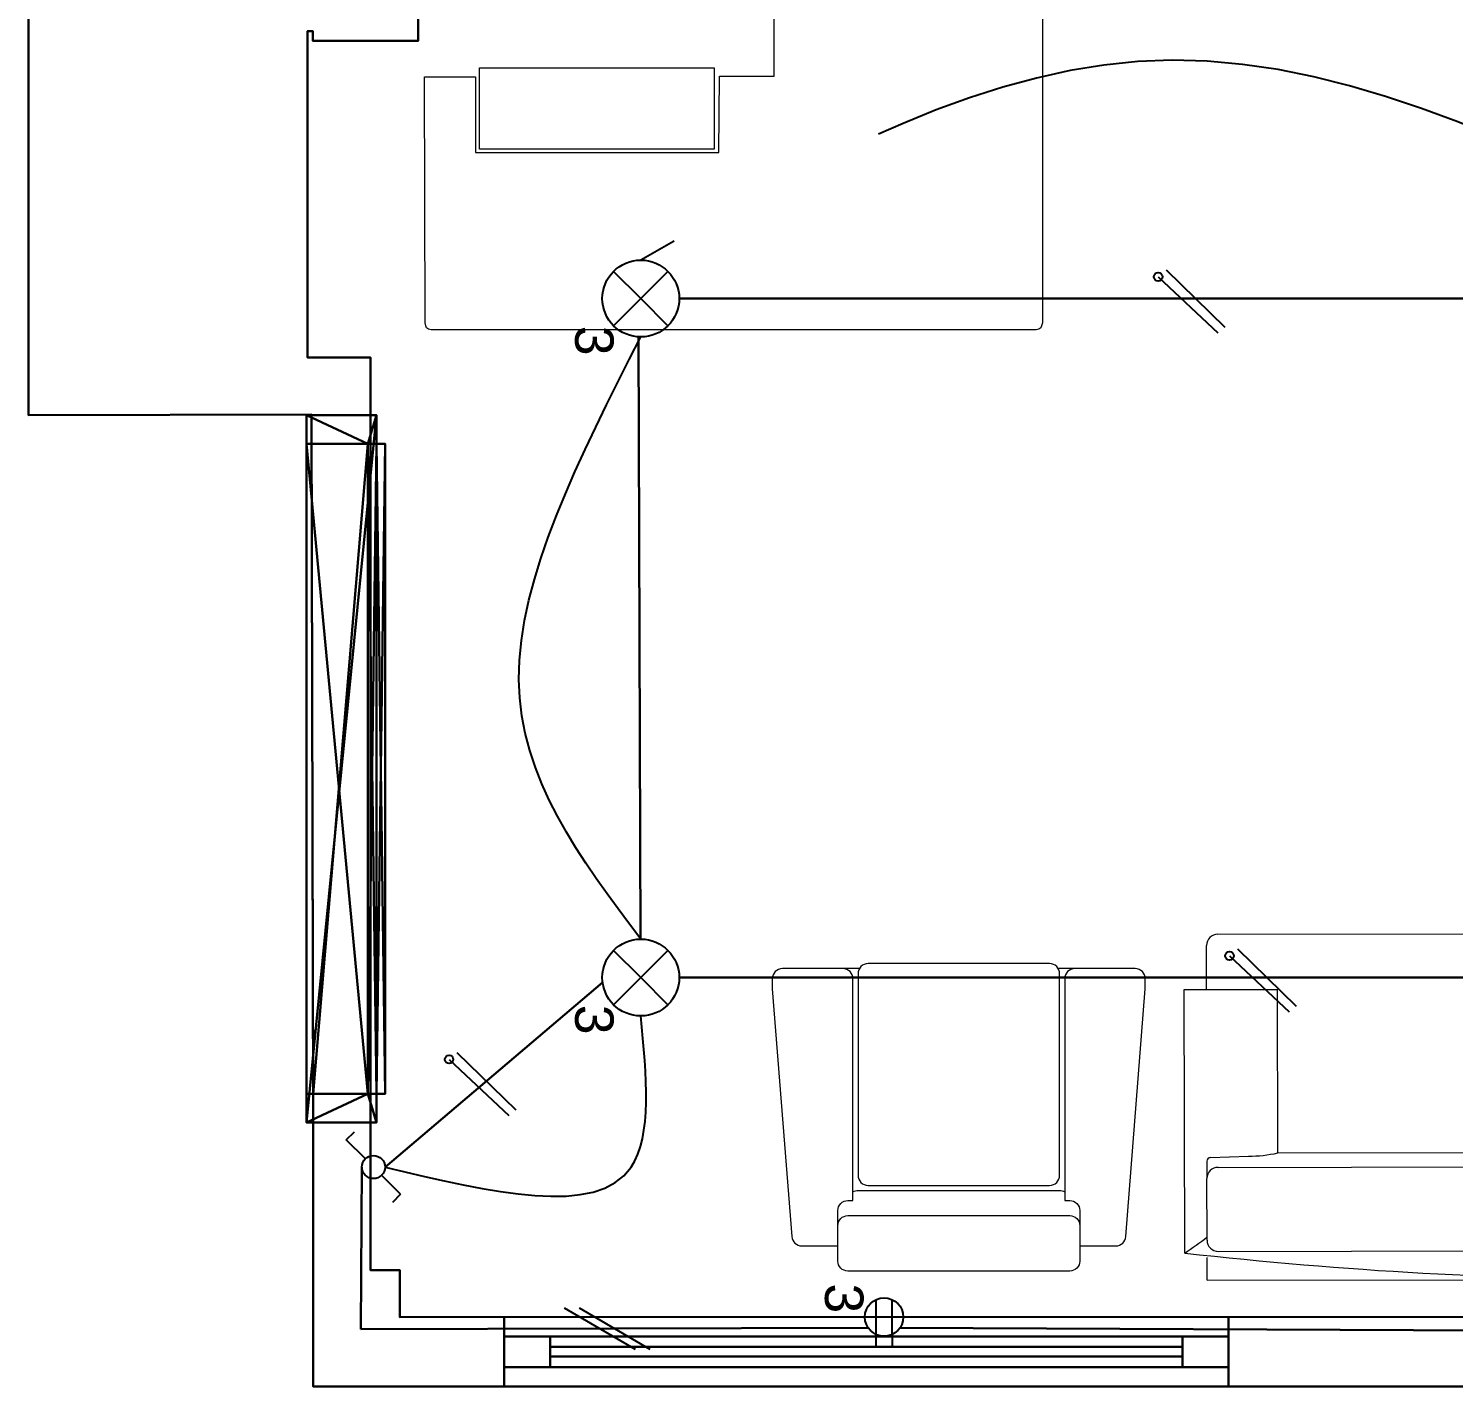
# Model space of a CAD drawing. Header units: metres. Extents: x -0.1 to 64.1, y -0.2 to 39.7.
# Drawn here: x 10.23 to 13.937, y 29.895 to 33.428 of the extents above; entities that cross this region are included whole.
import ezdxf

# ---------------------------------------------------------------- set-up
doc = ezdxf.new("R2010")
doc.units = ezdxf.units.M
doc.header["$LTSCALE"] = 0.2
doc.linetypes.add('ACAD_ISO02W100', pattern=[15, 12, -3])
for name, color, linetype in [('conexiones', 7, 'ACAD_ISO02W100'), ('Fases', 7, 'Continuous'), ('Indicacion-Tabla', 7, 'Continuous'), ('Luminaria', 7, 'Continuous'), ('Medidas', 1, 'Continuous'), ('Tomacorrientes', 7, 'Continuous')]:
    doc.layers.add(name, color=color, linetype=linetype)
for name, color, linetype, true_color in [('DLX_APERT', 7, 'Continuous', 0x969696), ('DLX_CONT', 7, 'Continuous', 0x969696), ('DLX_ROOF', 7, 'Continuous', 0x7f7f7f)]:
    doc.layers.add(name, color=color, linetype=linetype, true_color=true_color)
for name, color, linetype, lineweight in [('L-Suelo', 7, 'ACAD_ISO02W100', 30), ('L-Techo', 7, 'Continuous', 30), ('Muebles', 9, 'Continuous', 5)]:
    doc.layers.add(name, color=color, linetype=linetype, lineweight=lineweight)
doc.layers.get('0').off()
doc.styles.get("Standard").update_dxf_attribs({"font": 'arial.ttf'})

# ---------------------------------------------------------------- blocks, each defined once
blk = doc.blocks.new('Tomacorriente')
at = {"layer": 'Tomacorrientes'}
for p, q in [((0.0453, 0.0211), (-0.0453, 0.0211)), ((0.0453, 0.0211), (0.0743, 0.0211)), ((-0.0453, -0.0211), (0.0453, -0.0211)), ((0.0453, -0.0211), (0.0743, -0.0211))]:
    blk.add_line(p, q, dxfattribs=at)
blk.add_circle((0, 0), 0.05, dxfattribs=at)
blk = doc.blocks.new('881_0_2')
mesh = blk.add_polyface()
corners = [(0.8226, -0.0125, 0.88), (-0.8226, -0.0125, -0.88), (0.8226, -0.0125, -0.88), (-0.8226, -0.0125, -0.88), (0.8226, -0.0125, 0.88), (-0.8226, -0.0125, 0.88), (-0.8226, 0.0125, -0.88), (0.8226, 0.0125, 0.88), (0.8226, 0.0125, -0.88), (0.8226, 0.0125, 0.88), (-0.8226, 0.0125, -0.88), (-0.8226, 0.0125, 0.88)]
mesh.append_faces([[corners[k] for k in face] for face in [(0, 1, 2), (3, 4, 5), (6, 7, 8), (9, 10, 11)]])
blk = doc.blocks.new('953_0_0')
mesh = blk.add_polyface()
corners = [(-0.8454, -0.0909, 0.925), (0.8454, -0.0684, 0.925), (0.8454, -0.0909, 0.925), (0.8454, -0.0684, 0.925), (-0.8454, -0.0909, 0.925), (-0.8454, -0.0684, 0.925), (0.8454, -0.0909, 0.925), (0.8454, -0.0684, -1), (0.8454, -0.0909, -1), (0.8454, -0.0684, -1), (0.8454, -0.0909, 0.925), (0.8454, -0.0684, 0.925), (-0.8454, -0.0909, -1), (-0.8454, -0.0684, 0.925), (-0.8454, -0.0909, 0.925), (-0.8454, -0.0684, 0.925), (-0.8454, -0.0909, -1), (-0.8454, -0.0684, -1)]
mesh.append_faces([[corners[k] for k in face] for face in [(0, 1, 2), (3, 4, 5), (6, 7, 8), (9, 10, 11), (12, 13, 14), (15, 16, 17)]])
blk = doc.blocks.new('953_0_1')
mesh = blk.add_polyface()
corners = [(-0.8454, -0.0684, -1), (-0.8454, -0.0909, 0.925), (-0.8454, -0.0684, 0.925), (-0.8454, -0.0909, 0.925), (-0.8454, -0.0684, -1), (-0.8454, -0.0909, -1), (0.8454, -0.0909, 0.925), (-0.8454, -0.0684, 0.925), (-0.8454, -0.0909, 0.925), (-0.8454, -0.0684, 0.925), (0.8454, -0.0909, 0.925), (0.8454, -0.0684, 0.925), (0.8454, -0.0684, 0.925), (0.8454, -0.0909, -1), (0.8454, -0.0684, -1), (0.8454, -0.0909, -1), (0.8454, -0.0684, 0.925), (0.8454, -0.0909, 0.925)]
mesh.append_faces([[corners[k] for k in face] for face in [(0, 1, 2), (3, 4, 5), (6, 7, 8), (9, 10, 11), (12, 13, 14), (15, 16, 17)]])
blk = doc.blocks.new('953_0_2')
mesh = blk.add_polyface()
corners = [(-0.9204, 0.0909, 1), (0.9204, -0.0909, 1), (0.9204, 0.0909, 1), (0.9204, -0.0909, 1), (-0.9204, 0.0909, 1), (-0.9204, -0.0909, 1), (0.9204, 0.0909, 1), (0.9204, -0.0909, -1), (0.9204, 0.0909, -1), (0.9204, -0.0909, -1), (0.9204, 0.0909, 1), (0.9204, -0.0909, 1), (-0.9204, 0.0909, -1), (-0.9204, -0.0909, 1), (-0.9204, 0.0909, 1), (-0.9204, -0.0909, 1), (-0.9204, 0.0909, -1), (-0.9204, -0.0909, -1), (0.8454, -0.0684, -1), (0.9204, 0.0909, -1), (0.9204, -0.0909, -1), (0.8454, -0.0684, -1), (0.9204, -0.0909, -1), (0.8454, -0.0909, -1), (0.9204, 0.0909, -1), (0.8454, -0.0684, -1), (0.8454, 0.0909, -1), (-0.9204, 0.0909, -1), (-0.8454, -0.0684, -1), (-0.9204, -0.0909, -1), (-0.9204, -0.0909, -1), (-0.8454, -0.0684, -1), (-0.8454, -0.0909, -1), (-0.8454, -0.0684, -1), (-0.9204, 0.0909, -1), (-0.8454, 0.0909, -1), (-0.9204, 0.0909, 1), (-0.8454, 0.0909, 0.925), (-0.9204, 0.0909, -1), (-0.9204, 0.0909, -1), (-0.8454, 0.0909, 0.925), (-0.8454, 0.0909, -1), (0.9204, 0.0909, 1), (-0.8454, 0.0909, 0.925), (-0.9204, 0.0909, 1), (0.9204, 0.0909, 1), (0.8454, 0.0909, 0.925), (-0.8454, 0.0909, 0.925), (0.9204, 0.0909, -1), (0.8454, 0.0909, 0.925), (0.9204, 0.0909, 1), (0.8454, 0.0909, 0.925), (0.9204, 0.0909, -1), (0.8454, 0.0909, -1), (-0.8454, -0.0909, 0.925), (-0.9204, -0.0909, 1), (-0.9204, -0.0909, -1), (-0.8454, -0.0909, 0.925), (-0.9204, -0.0909, -1), (-0.8454, -0.0909, -1), (-0.8454, -0.0909, 0.925), (0.9204, -0.0909, 1), (-0.9204, -0.0909, 1), (0.8454, -0.0909, 0.925), (0.9204, -0.0909, 1), (-0.8454, -0.0909, 0.925), (0.8454, -0.0909, 0.925), (0.9204, -0.0909, -1), (0.9204, -0.0909, 1), (0.9204, -0.0909, -1), (0.8454, -0.0909, 0.925), (0.8454, -0.0909, -1), (0.8454, 0.0909, 0.925), (-0.8454, -0.0684, 0.925), (-0.8454, 0.0909, 0.925), (-0.8454, -0.0684, 0.925), (0.8454, 0.0909, 0.925), (0.8454, -0.0684, 0.925), (0.8454, 0.0909, -1), (0.8454, -0.0684, 0.925), (0.8454, 0.0909, 0.925), (0.8454, -0.0684, 0.925), (0.8454, 0.0909, -1), (0.8454, -0.0684, -1), (-0.8454, 0.0909, 0.925), (-0.8454, -0.0684, -1), (-0.8454, 0.0909, -1), (-0.8454, -0.0684, -1), (-0.8454, 0.0909, 0.925), (-0.8454, -0.0684, 0.925)]
mesh.append_faces([[corners[k] for k in face] for face in [(0, 1, 2), (3, 4, 5), (6, 7, 8), (9, 10, 11), (12, 13, 14), (15, 16, 17), (18, 19, 20), (21, 22, 23), (24, 25, 26), (27, 28, 29), (30, 31, 32), (33, 34, 35), (36, 37, 38), (39, 40, 41), (42, 43, 44), (45, 46, 47), (48, 49, 50), (51, 52, 53), (54, 55, 56), (57, 58, 59), (60, 61, 62), (63, 64, 65), (66, 67, 68), (69, 70, 71), (72, 73, 74), (75, 76, 77), (78, 79, 80), (81, 82, 83), (84, 85, 86), (87, 88, 89)]])
blk = doc.blocks.new('953_0_3')
mesh = blk.add_polyface()
corners = [(0.8454, -0.1134, 0.925), (-0.8454, -0.0909, 0.925), (-0.8454, -0.1134, 0.925), (-0.8454, -0.0909, 0.925), (0.8454, -0.1134, 0.925), (0.8454, -0.0909, 0.925), (-0.8454, -0.1134, 0.925), (-0.8454, -0.0909, -1), (-0.8454, -0.1134, -1), (-0.8454, -0.0909, -1), (-0.8454, -0.1134, 0.925), (-0.8454, -0.0909, 0.925)]
mesh.append_faces([[corners[k] for k in face] for face in [(0, 1, 2), (3, 4, 5), (6, 7, 8), (9, 10, 11)]])
blk = doc.blocks.new('953_0_4')
mesh = blk.add_polyface()
corners = [(0.8454, -0.1134, -1), (0.8454, -0.0909, 0.925), (0.8454, -0.1134, 0.925), (0.8454, -0.0909, 0.925), (0.8454, -0.1134, -1), (0.8454, -0.0909, -1), (-0.8454, -0.0909, -1), (0.8454, -0.0909, -1), (-0.8454, -0.1134, -1), (-0.8454, -0.1134, -1), (0.8454, -0.0909, -1), (0.8454, -0.1134, -1), (-0.8454, -0.0909, -1), (0.8454, -0.0684, -1), (0.8454, -0.0909, -1), (0.8454, -0.0684, -1), (-0.8454, -0.0909, -1), (-0.8454, -0.0684, -1), (-0.8454, -0.0684, -1), (0.8454, -0.0684, 0.925), (0.8454, -0.0684, -1), (0.8454, -0.0684, 0.925), (-0.8454, -0.0684, -1), (-0.8454, -0.0684, 0.925)]
mesh.append_faces([[corners[k] for k in face] for face in [(0, 1, 2), (3, 4, 5), (6, 7, 8), (9, 10, 11), (12, 13, 14), (15, 16, 17), (18, 19, 20), (21, 22, 23)]])
blk = doc.blocks.new('953_0_5')
mesh = blk.add_polyface()
corners = [(-0.8454, -0.1134, 0.925), (0.8454, -0.1134, -1), (0.8454, -0.1134, 0.925), (0.8454, -0.1134, -1), (-0.8454, -0.1134, 0.925), (-0.8454, -0.1134, -1)]
mesh.append_faces([[corners[k] for k in face] for face in [(0, 1, 2), (3, 4, 5)]])
blk = doc.blocks.new('Lampara')
at = {"layer": 'Luminaria'}
for q in [(-0.0707, 0.0707), (0.0707, 0.0707), (-0.0707, -0.0707), (0.0707, -0.0707)]:
    blk.add_line((0, 0), q, dxfattribs=at)
blk.add_circle((0, 0), 0.1, dxfattribs=at)
blk = doc.blocks.new('*U110')
at = {"layer": 'Luminaria'}
for p, q in [((0.0707, 0.0707), (0.0212, 0.0212)), ((0.0707, 0.0707), (0.0919, 0.0495)), ((-0.0212, -0.0212), (-0.0707, -0.0707)), ((-0.0707, -0.0707), (-0.0919, -0.0495))]:
    blk.add_line(p, q, dxfattribs=at)
blk.add_circle((0, 0), 0.03, dxfattribs=at)
blk = doc.blocks.new('Fase')
at = {"layer": 'Fases'}
blk.add_line((-0.0535, -0.0922), (0.0535, 0.0922), dxfattribs=at)
blk = doc.blocks.new('Neutro')
at = {"layer": 'Fases'}
h = blk.add_hatch(dxfattribs=at)
h.set_pattern_fill('ANGLE', color=256)
h.set_pattern_definition([(0, (-26.865, -1.6355), (0, 6.985), [5.08, -1.905]), (90, (-26.865, -1.6355), (-6.985, 4e-16), [5.08, -1.905])])
h.paths.add_polyline_path([(-0.0645, -0.0922, 1), (-0.0424, -0.0922, 1)])
blk.add_circle((-0.0535, -0.0922), 0.0111, dxfattribs=at)
blk.add_blockref('Fase', (0, 0), dxfattribs=at)
blk = doc.blocks.new('sl17-3pl')
at = {"layer": 'Muebles', "ltscale": 0.5}
for p, q in [((-1.1821, 0), (-1.1821, -0.0589)), ((-1.1821, 0), (-0.736, 0)), ((1.1821, 0), (-0.736, 0)), ((1.1821, 0), (1.1821, -0.0589)), ((-1.2402, -0.0709), (-1.2402, -0.7564)), ((1.2402, -0.0709), (1.2402, -0.7564)), ((-1.1821, -0.104), (-1.1821, -0.2646)), ((-1.153, -0.0749), (-0.736, -0.0749)), ((-0.4102, -0.0749), (-0.736, -0.0749)), ((-0.3811, -0.104), (-0.3811, -0.2646)), ((0.3539, -0.0749), (-0.352, -0.0749)), ((0.383, -0.104), (0.383, -0.2646)), ((1.153, -0.0749), (0.4121, -0.0749)), ((1.1821, -0.104), (1.1821, -0.2646)), ((-1.1821, -0.3095), (-1.1821, -0.2646)), ((-1.153, -0.2936), (-0.736, -0.2936)), ((-0.4102, -0.2936), (-0.736, -0.2936)), ((-0.3811, -0.2646), (-0.3811, -0.3019)), ((1.153, -0.2936), (-0.352, -0.2936)), ((0.383, -0.2646), (0.383, -0.3019)), ((1.1821, -0.3095), (1.1821, -0.2646)), ((-1.1727, -0.3192), (-1.0738, -0.3227)), ((-0.9978, -0.331), (-0.9978, -0.7564)), ((-0.9978, -0.331), (-0.736, -0.331)), ((-0.736, -0.331), (-0.4102, -0.331)), ((-0.352, -0.331), (-0.4102, -0.331)), ((0.9978, -0.331), (-0.352, -0.331)), ((0.9978, -0.331), (0.9978, -0.7564)), ((1.1727, -0.3192), (1.0738, -0.3227)), ((-0.3811, -0.3601), (-0.3811, -0.8711)), ((-0.3811, -0.3601), (-0.3811, -0.3601)), ((0.383, -0.3601), (0.383, -0.8711)), ((-1.2402, -0.7564), (-0.9978, -0.7564)), ((-1.1821, -0.7564), (-1.1821, -0.8711)), ((1.2402, -0.7564), (0.9978, -0.7564)), ((1.1821, -0.7564), (1.1821, -0.8711)), ((-1.153, -0.9002), (-0.736, -0.9002)), ((-0.736, -0.9002), (-0.4102, -0.9002)), ((-0.352, -0.9002), (-0.4102, -0.9002)), ((1.153, -0.9002), (-0.352, -0.9002))]:
    blk.add_line(p, q, dxfattribs=at)
for centre, radius, start, end in [((0, -10.8866), 10.8866, 83.45843, 96.54157), ((-1.638, -0.6846), 0.7314, 51.4328, 57.0519), ((1.638, -0.6846), 0.7314, 122.9481, 128.5672), ((-1.153, -0.104), 0.0291, 90, 180), ((-0.4102, -0.104), 0.0291, 0, 90), ((-0.352, -0.104), 0.0291, 90, 180), ((0.3539, -0.104), 0.0291, 0, 90), ((0.4121, -0.104), 0.0291, 90, 180), ((1.153, -0.104), 0.0291, 0, 90), ((-1.153, -0.2646), 0.0291, 180, 270), ((-0.4102, -0.2646), 0.0291, 270, 0), ((-0.352, -0.2646), 0.0291, 180, 270), ((0.3539, -0.2646), 0.0291, 270, 0), ((0.4121, -0.2646), 0.0291, 180, 270), ((1.153, -0.2646), 0.0291, 270, 0), ((-1.1724, -0.3095), 0.0097, 180, 267.9816), ((-1.0747, -0.6811), 0.3585, 77.6131, 89.8582), ((-0.4102, -0.3019), 0.0291, 270, 0), ((-0.4102, -0.3601), 0.0291, 0, 90), ((-0.352, -0.3019), 0.0291, 180, 270), ((-0.352, -0.3601), 0.0291, 90, 180), ((0.3539, -0.3019), 0.0291, 270, 0), ((0.3539, -0.3601), 0.0291, 0, 90), ((0.4121, -0.3019), 0.0291, 180, 270), ((0.4121, -0.3601), 0.0291, 90, 180), ((1.0747, -0.6811), 0.3585, 90.1418, 102.3869), ((1.1724, -0.3095), 0.0097, 272.0184, 0), ((-1.153, -0.8711), 0.0291, 180, 270), ((-0.4102, -0.8711), 0.0291, 270, 0), ((-0.352, -0.8711), 0.0291, 180, 270), ((0.3539, -0.8711), 0.0291, 270, 0), ((0.4121, -0.8711), 0.0291, 180, 270), ((1.153, -0.8711), 0.0291, 270, 0)]:
    blk.add_arc(centre, radius, start, end, dxfattribs=at)
blk = doc.blocks.new('sl17-1pl')
at = {"layer": 'Muebles', "ltscale": 0.5}
for points in [[(-0.0656, 0.3148), (-0.0656, 0.4085, 0.39147), (-0.0898, 0.4347), (-0.7344, 0.4852), (-0.7607, 0.4852, 0.414214), (-0.7869, 0.459), (-0.7869, 0.2588)], [(-0.7869, 0.3016, 0.414214), (-0.7607, 0.2754), (-0.1836, 0.2754), (-0.1836, 0.2885, -0.414214), (-0.1574, 0.3148), (-0.0262, 0.3148, -0.414214), (0, 0.2885), (0, -0.2885, -0.414214), (-0.0262, -0.3148), (-0.1574, -0.3148, -0.414214), (-0.1836, -0.2885), (-0.1836, -0.2754), (-0.7607, -0.2754, 0.414214), (-0.7869, -0.3016)], [(-0.118, -0.3148, -0.414214), (-0.1443, -0.2885), (-0.1443, 0.2885, -0.414214), (-0.118, 0.3148)], [(-0.2063, -0.2754, -0.131652), (-0.2098, -0.2623), (-0.2098, 0.2623, -0.131652), (-0.2063, 0.2754)], [(-0.7869, -0.2588), (-0.7869, -0.459, 0.414214), (-0.7607, -0.4852), (-0.7344, -0.4852), (-0.0898, -0.4347, 0.39147), (-0.0656, -0.4085), (-0.0656, -0.3148)]]:
    blk.add_lwpolyline(points, format="xyb", dxfattribs=at)
blk.add_lwpolyline([(-0.2492, 0.2623), (-0.7738, 0.2623, 0.414214), (-0.8, 0.2361), (-0.8, -0.2361, 0.414214), (-0.7738, -0.2623), (-0.2492, -0.2623, 0.414214), (-0.223, -0.2361), (-0.223, 0.2361, 0.414214)], format="xyb", close=True, dxfattribs=at)

msp = doc.modelspace()

# ---------------------------------------------------------------- linework, layer by layer
at = {"layer": 'conexiones'}
for points in [[(14.709, 32.8254, 2.6), (13.2054, 33.3454), (11.8227, 32.8254, 2.6)], [(11.8227, 31.0588, 2.6), (11.5056, 31.7344, 0.0031), (11.8227, 32.6254, 2.6)], [(11.1573, 30.4658, 2.6), (11.7979, 30.4658, 2.6), (11.8227, 30.8588, 2.6)]]:
    msp.add_spline(points, degree=3, dxfattribs=at)
at = {"layer": 'DLX_APERT'}
for points in [[(11.1348, 32.4223, 0), (10.953, 32.4223, 0)], [(10.953, 32.4223, 0), (10.9531, 30.5815, 0)], [(11.1348, 32.4223, 0), (10.953, 32.4223, 0)], [(10.953, 32.4223, 0), (10.953, 32.4223, 0)], [(10.953, 32.4223, 0), (11.1348, 32.4223, 0)], [(10.9531, 32.3473, 0), (10.953, 32.4223, 0)], [(10.953, 32.4223, 0), (11.1348, 32.4223, 0)], [(10.9531, 30.5815, 0), (10.953, 32.4223, 0)], [(10.953, 32.4223, 0), (10.953, 32.4223, 0)], [(10.953, 32.4223, 0), (10.9531, 32.3473, 0)], [(11.1348, 30.5815, 0), (11.1348, 32.4223, 0)], [(11.1348, 32.4223, 0), (11.1348, 32.4223, 0)], [(11.1348, 32.4223, 0), (11.1348, 32.3473, 0)], [(11.1348, 32.3473, 0), (11.1348, 32.4223, 0)], [(11.1348, 32.4223, 0), (11.1348, 32.4223, 0)], [(11.1348, 32.4223, 0), (11.1348, 30.5815, 0)], [(11.1123, 32.3473, 0), (10.9531, 32.3473, 0)], [(10.9531, 32.3473, 0), (10.9531, 32.3473, 0)], [(10.9531, 32.3473, 0), (10.9531, 30.6565, 0)], [(10.9531, 30.6565, 0), (10.9531, 32.3473, 0)], [(10.9531, 32.3473, 0), (11.1123, 32.3473, 0)], [(11.1123, 32.3473, 0), (10.9531, 32.3473, 0)], [(10.9531, 32.3473, 0), (10.9531, 32.3473, 0)], [(10.9531, 32.3473, 0), (11.1123, 32.3473, 0)], [(11.1348, 32.3473, 0), (11.1123, 32.3473, 0)], [(11.1123, 32.3473, 0), (11.1123, 30.6565, 0)], [(11.1123, 32.3473, 0), (11.1123, 32.3473, 0)], [(11.1123, 30.6565, 0), (11.1123, 32.3473, 0)], [(11.1123, 32.3473, 0), (11.1348, 32.3473, 0)], [(11.1123, 32.3473, 0), (11.1123, 32.3473, 0)], [(11.1123, 32.3473, 0), (11.1348, 32.3473, 0)], [(11.1348, 32.3473, 0), (11.1123, 32.3473, 0)], [(11.1123, 30.6565, 0), (11.1123, 32.3473, 0)], [(11.1123, 32.3473, 0), (11.1348, 32.3473, 0)], [(11.1123, 30.6565, 0), (11.1123, 32.3473, 0)], [(11.1123, 32.3473, 0), (11.1123, 32.3473, 0)], [(11.1123, 32.3473, 0), (11.1123, 30.6565, 0)], [(11.1348, 32.3473, 0), (11.1123, 32.3473, 0)], [(11.1123, 32.3473, 0), (11.1123, 30.6565, 0)], [(11.1348, 32.3473, 0), (11.1123, 32.3473, 0)], [(11.1123, 32.3473, 0), (11.1123, 32.3473, 0)], [(11.1123, 32.3473, 0), (11.1348, 32.3473, 0)], [(11.1348, 30.6565, 0), (11.1348, 32.3473, 0)], [(11.1348, 32.3473, 0), (11.1348, 32.3473, 0)], [(11.1348, 32.3473, 0), (11.1348, 30.6565, 0)], [(11.1348, 32.3473, 0), (11.1348, 32.3473, 0)], [(11.1348, 32.3473, 0), (11.1348, 30.6565, 0)], [(11.1573, 32.3473, 0), (11.1348, 32.3473, 0)], [(11.1348, 32.3473, 0), (11.1348, 32.3473, 0)], [(11.1348, 32.3473, 0), (11.1573, 32.3473, 0)], [(11.1573, 32.3473, 0), (11.1348, 32.3473, 0)], [(11.1348, 32.3473, 0), (11.1573, 32.3473, 0)], [(11.1348, 30.6565, 0), (11.1348, 32.3473, 0)], [(11.1348, 32.3473, 0), (11.1348, 32.3473, 0)], [(11.1573, 30.6565, 0), (11.1573, 32.3473, 0)], [(11.1573, 30.6565, 0), (11.1573, 32.3473, 0)], [(11.1573, 32.3473, 0), (11.1573, 32.3473, 0)], [(11.1573, 32.3473, 0), (11.1573, 30.6565, 0)], [(11.1573, 32.3473, 0), (11.1573, 32.3473, 0)], [(11.1573, 32.3473, 0), (11.1573, 30.6565, 0)], [(10.9531, 30.6565, 0), (11.1123, 30.6565, 0)], [(10.9531, 30.5815, 0), (10.9531, 30.6565, 0)], [(10.9531, 30.6565, 0), (10.9531, 30.6565, 0)], [(10.9531, 30.6565, 0), (10.9531, 30.5815, 0)], [(11.1123, 30.6565, 0), (10.9531, 30.6565, 0)], [(11.1123, 30.6565, 0), (10.9531, 30.6565, 0)], [(10.9531, 30.6565, 0), (10.9531, 30.6565, 0)], [(10.9531, 30.6565, 0), (11.1123, 30.6565, 0)], [(11.1123, 30.6565, 0), (11.1348, 30.6565, 0)], [(11.1123, 30.6565, 0), (11.1123, 30.6565, 0)], [(11.1348, 30.6565, 0), (11.1123, 30.6565, 0)], [(11.1123, 30.6565, 0), (11.1123, 30.6565, 0)], [(11.1123, 30.6565, 0), (11.1348, 30.6565, 0)], [(11.1348, 30.6565, 0), (11.1123, 30.6565, 0)], [(11.1348, 30.6565, 0), (11.1123, 30.6565, 0)], [(11.1123, 30.6565, 0), (11.1123, 30.6565, 0)], [(11.1348, 30.6565, 0), (11.1123, 30.6565, 0)], [(11.1123, 30.6565, 0), (11.1123, 30.6565, 0)], [(11.1123, 30.6565, 0), (11.1348, 30.6565, 0)], [(11.1123, 30.6565, 0), (11.1348, 30.6565, 0)], [(11.1348, 30.6565, 0), (11.1348, 30.5815, 0)], [(11.1348, 30.6565, 0), (11.1348, 30.6565, 0)], [(11.1348, 30.5815, 0), (11.1348, 30.6565, 0)], [(11.1348, 30.6565, 0), (11.1348, 30.6565, 0)], [(11.1348, 30.6565, 0), (11.1573, 30.6565, 0)], [(11.1348, 30.6565, 0), (11.1348, 30.6565, 0)], [(11.1348, 30.6565, 0), (11.1573, 30.6565, 0)], [(11.1573, 30.6565, 0), (11.1348, 30.6565, 0)], [(11.1573, 30.6565, 0), (11.1348, 30.6565, 0)], [(11.1348, 30.6565, 0), (11.1348, 30.6565, 0)], [(11.1573, 30.6565, 0), (11.1573, 30.6565, 0)], [(11.1573, 30.6565, 0), (11.1573, 30.6565, 0)], [(10.9531, 30.5815, 0), (11.1348, 30.5815, 0)], [(11.1348, 30.5815, 0), (10.9531, 30.5815, 0)], [(10.9531, 30.5815, 0), (10.9531, 30.5815, 0)], [(10.9531, 30.5815, 0), (11.1348, 30.5815, 0)], [(11.1348, 30.5815, 0), (10.9531, 30.5815, 0)], [(10.9531, 30.5815, 0), (10.9531, 30.5815, 0)], [(11.1348, 30.5815, 0), (11.1348, 30.5815, 0)], [(11.1348, 30.5815, 0), (11.1348, 30.5815, 0)], [(13.3521, 30.0252, 0), (11.4669, 30.0252, 0)], [(11.4669, 30.0252, 0), (11.4669, 29.9452, 0)], [(11.4669, 29.9452, 0), (11.4669, 30.0252, 0)], [(11.4669, 30.0252, 0), (13.3521, 30.0252, 0)], [(11.4669, 29.9452, 0), (11.4669, 30.0252, 0)], [(11.4669, 30.0252, 0), (11.4669, 30.0252, 0)], [(11.4669, 30.0252, 0), (11.4669, 29.9452, 0)], [(11.4669, 30.0252, 0), (13.3521, 30.0252, 0)], [(13.3521, 30.0252, 0), (11.4669, 30.0252, 0)], [(11.4669, 30.0252, 0), (11.4669, 30.0252, 0)], [(11.5869, 30.0252, 0), (11.5869, 30.0252, 0)], [(11.5869, 30.0252, 0), (13.2321, 30.0252, 0)], [(13.2321, 30.0252, 0), (11.5869, 30.0252, 0)], [(11.5869, 29.9977, 0), (11.5869, 30.0252, 0)], [(11.5869, 30.0252, 0), (13.2321, 30.0252, 0)], [(13.2321, 30.0252, 0), (11.5869, 30.0252, 0)], [(11.5869, 30.0252, 0), (11.5869, 29.9977, 0)], [(11.5869, 29.9977, 0), (11.5869, 30.0252, 0)], [(11.5869, 30.0252, 0), (11.5869, 30.0252, 0)], [(11.5869, 30.0252, 0), (11.5869, 29.9977, 0)], [(13.2321, 29.9977, 0), (11.5869, 29.9977, 0)], [(11.5869, 29.9977, 0), (13.2321, 29.9977, 0)], [(11.5869, 29.9727, 0), (11.5869, 29.9977, 0)], [(11.5869, 29.9977, 0), (13.2321, 29.9977, 0)], [(13.2321, 29.9977, 0), (11.5869, 29.9977, 0)], [(11.5869, 29.9977, 0), (11.5869, 29.9727, 0)], [(11.5869, 29.9977, 0), (11.5869, 29.9977, 0)], [(11.5869, 29.9977, 0), (11.5869, 29.9977, 0)], [(11.5869, 29.9977, 0), (11.5869, 29.9727, 0)], [(11.5869, 29.9727, 0), (11.5869, 29.9977, 0)], [(13.2321, 29.9977, 0), (11.5869, 29.9977, 0)], [(11.5869, 29.9977, 0), (11.5869, 29.9727, 0)], [(11.5869, 29.9977, 0), (13.2321, 29.9977, 0)], [(13.2321, 29.9977, 0), (11.5869, 29.9977, 0)], [(11.5869, 29.9977, 0), (11.5869, 29.9977, 0)], [(11.5869, 29.9727, 0), (11.5869, 29.9977, 0)], [(11.5869, 29.9977, 0), (13.2321, 29.9977, 0)], [(11.5869, 29.9727, 0), (11.5869, 29.9977, 0)], [(11.5869, 29.9977, 0), (11.5869, 29.9977, 0)], [(11.5869, 29.9977, 0), (11.5869, 29.9727, 0)], [(13.2321, 30.0252, 0), (13.2321, 30.0252, 0)], [(13.2321, 30.0252, 0), (13.2321, 29.9977, 0)], [(13.2321, 29.9977, 0), (13.2321, 30.0252, 0)], [(13.2321, 30.0252, 0), (13.2321, 30.0252, 0)], [(13.2321, 30.0252, 0), (13.2321, 29.9977, 0)], [(13.2321, 29.9977, 0), (13.2321, 30.0252, 0)], [(13.2321, 29.9977, 0), (13.2321, 29.9727, 0)], [(13.2321, 29.9977, 0), (13.2321, 29.9977, 0)], [(13.2321, 29.9977, 0), (13.2321, 29.9977, 0)], [(13.2321, 29.9977, 0), (13.2321, 29.9727, 0)], [(13.2321, 29.9727, 0), (13.2321, 29.9977, 0)], [(13.2321, 29.9727, 0), (13.2321, 29.9977, 0)], [(13.2321, 29.9727, 0), (13.2321, 29.9977, 0)], [(13.2321, 29.9977, 0), (13.2321, 29.9977, 0)], [(13.2321, 29.9727, 0), (13.2321, 29.9977, 0)], [(13.2321, 29.9977, 0), (13.2321, 29.9977, 0)], [(13.2321, 29.9977, 0), (13.2321, 29.9727, 0)], [(13.2321, 29.9977, 0), (13.2321, 29.9727, 0)], [(13.3521, 29.9452, 0), (13.3521, 30.0252, 0)], [(13.3521, 29.9452, 0), (13.3521, 30.0252, 0)], [(13.3521, 30.0252, 0), (13.3521, 30.0252, 0)], [(13.3521, 30.0252, 0), (13.3521, 29.9452, 0)], [(13.3521, 30.0252, 0), (13.3521, 29.9452, 0)], [(13.3521, 30.0252, 0), (13.3521, 30.0252, 0)], [(11.5869, 29.9727, 0), (13.2321, 29.9727, 0)], [(11.5869, 29.9452, 0), (11.5869, 29.9727, 0)], [(11.5869, 29.9727, 0), (11.5869, 29.9727, 0)], [(11.5869, 29.9727, 0), (11.5869, 29.9452, 0)], [(11.5869, 29.9452, 0), (11.5869, 29.9727, 0)], [(13.2321, 29.9727, 0), (11.5869, 29.9727, 0)], [(11.5869, 29.9727, 0), (11.5869, 29.9452, 0)], [(13.2321, 29.9727, 0), (11.5869, 29.9727, 0)], [(11.5869, 29.9727, 0), (13.2321, 29.9727, 0)], [(11.5869, 29.9727, 0), (11.5869, 29.9727, 0)], [(11.5869, 29.9727, 0), (13.2321, 29.9727, 0)], [(13.2321, 29.9727, 0), (11.5869, 29.9727, 0)], [(11.5869, 29.9727, 0), (11.5869, 29.9727, 0)], [(11.5869, 29.9727, 0), (13.2321, 29.9727, 0)], [(13.2321, 29.9727, 0), (11.5869, 29.9727, 0)], [(11.5869, 29.9727, 0), (11.5869, 29.9727, 0)], [(13.2321, 29.9727, 0), (13.2321, 29.9452, 0)], [(13.2321, 29.9727, 0), (13.2321, 29.9727, 0)], [(13.2321, 29.9727, 0), (13.2321, 29.9452, 0)], [(13.2321, 29.9452, 0), (13.2321, 29.9727, 0)], [(13.2321, 29.9452, 0), (13.2321, 29.9727, 0)], [(13.2321, 29.9727, 0), (13.2321, 29.9727, 0)], [(13.2321, 29.9727, 0), (13.2321, 29.9727, 0)], [(13.2321, 29.9727, 0), (13.2321, 29.9727, 0)], [(11.4669, 29.9452, 0), (13.3521, 29.9452, 0)], [(13.3521, 29.9452, 0), (11.4669, 29.9452, 0)], [(11.4669, 29.9452, 0), (11.4669, 29.9452, 0)], [(11.4669, 29.9452, 0), (13.3521, 29.9452, 0)], [(13.3521, 29.9452, 0), (11.4669, 29.9452, 0)], [(11.4669, 29.9452, 0), (11.4669, 29.9452, 0)], [(11.5869, 29.9452, 0), (11.5869, 29.9452, 0)], [(11.5869, 29.9452, 0), (13.2321, 29.9452, 0)], [(13.2321, 29.9452, 0), (11.5869, 29.9452, 0)], [(13.2321, 29.9452, 0), (11.5869, 29.9452, 0)], [(11.5869, 29.9452, 0), (11.5869, 29.9452, 0)], [(11.5869, 29.9452, 0), (13.2321, 29.9452, 0)], [(13.2321, 29.9452, 0), (13.2321, 29.9452, 0)], [(13.2321, 29.9452, 0), (13.2321, 29.9452, 0)], [(13.3521, 29.9452, 0), (13.3521, 29.9452, 0)], [(13.3521, 29.9452, 0), (13.3521, 29.9452, 0)]]:
    msp.add_polyline3d(points, dxfattribs=at)
at = {"layer": 'DLX_CONT'}
for points in [[(10.2297, 34.4877, 0), (10.2297, 32.4223, 0)], [(10.2297, 34.4877, 0), (10.2297, 32.4223, 0)], [(10.9697, 33.4211, 0), (10.9556, 33.4211, 0)], [(10.9556, 33.4211, 0), (10.9557, 32.5723, 0)], [(10.9697, 33.4211, 0), (10.9556, 33.4211, 0)], [(10.9556, 33.4211, 0), (10.9557, 32.5723, 0)], [(10.9697, 33.3962, 0), (10.9697, 33.4211, 0)], [(10.9697, 33.3962, 0), (10.9697, 33.4211, 0)], [(11.2437, 33.3962, 0), (10.9697, 33.3962, 0)], [(11.2437, 33.3962, 0), (10.9697, 33.3962, 0)], [(10.9557, 32.5723, 0), (11.1197, 32.5723, 0)], [(10.9557, 32.5723, 0), (11.1197, 32.5723, 0)], [(11.1197, 32.5723, 0), (11.1197, 32.4223, 0)], [(11.1197, 32.5723, 0), (11.1197, 32.4223, 0)], [(10.2297, 32.4223, 0), (10.9658, 32.4235, 0)], [(10.2297, 32.4223, 0), (10.9658, 32.4235, 0)], [(10.9658, 32.4235, 0), (10.9702, 30.6182, 0)], [(10.9658, 32.4235, 0), (10.9702, 30.6182, 0)], [(11.1197, 32.4223, 0), (11.1199, 30.1979, 0)], [(11.1197, 32.4223, 0), (11.1199, 30.1979, 0)], [(10.9702, 30.6182, 0), (10.9702, 29.8949, 0)], [(10.9702, 30.6182, 0), (10.9702, 29.8949, 0)], [(11.1199, 30.1979, 0), (11.1958, 30.1979, 0)], [(11.1199, 30.1979, 0), (11.1958, 30.1979, 0)], [(11.1958, 30.1979, 0), (11.1958, 30.0755, 0)], [(11.1958, 30.1979, 0), (11.1958, 30.0755, 0)], [(11.1958, 30.0755, 0), (15.8133, 30.0758, 0)], [(11.1958, 30.0755, 0), (15.8133, 30.0758, 0)], [(10.9702, 29.8949, 0), (23.0941, 29.8949, 0)], [(10.9702, 29.8949, 0), (23.0941, 29.8949, 0)]]:
    msp.add_polyline3d(points, dxfattribs=at)
at = {"layer": 'DLX_ROOF'}
for points in [[(10.2297, 34.4877, 0), (10.2297, 32.4223, 0)], [(10.2297, 32.4223, 0), (10.2297, 34.4877, 0)], [(10.2297, 32.4223, 0), (10.2297, 34.4877, 0)], [(10.2297, 34.4877, 0), (10.2297, 32.4223, 0)], [(11.2437, 33.6733, 0), (11.2437, 33.3962, 0)], [(11.2437, 33.3962, 0), (11.2437, 33.6733, 0)], [(10.9697, 33.4211, 0), (10.9556, 33.4211, 0)], [(10.9556, 33.4211, 0), (10.9557, 32.5723, 0)], [(10.9557, 32.5723, 0), (10.9556, 33.4211, 0)], [(10.9556, 33.4211, 0), (10.9697, 33.4211, 0)], [(10.9697, 33.3962, 0), (10.9697, 33.4211, 0)], [(10.9697, 33.4211, 0), (10.9697, 33.3962, 0)], [(11.2437, 33.3962, 0), (10.9697, 33.3962, 0)], [(10.9697, 33.3962, 0), (11.2437, 33.3962, 0)], [(10.9557, 32.5723, 0), (11.1197, 32.5723, 0)], [(11.1197, 32.5723, 0), (10.9557, 32.5723, 0)], [(11.1197, 32.5723, 0), (11.1199, 30.1979, 0)], [(11.1199, 30.1979, 0), (11.1197, 32.5723, 0)], [(10.2297, 32.4223, 0), (10.9658, 32.4235, 0)], [(10.9658, 32.4235, 0), (10.2297, 32.4223, 0)], [(10.9658, 32.4235, 0), (10.2297, 32.4223, 0)], [(10.2297, 32.4223, 0), (10.9658, 32.4235, 0)], [(10.2297, 32.4223, 0), (10.2297, 32.4223, 0)], [(10.2297, 32.4223, 0), (10.2297, 32.4223, 0)], [(10.9658, 32.4235, 0), (10.9658, 32.4235, 0)], [(10.9658, 32.4235, 0), (10.9702, 30.6182, 0)], [(10.9702, 30.6182, 0), (10.9658, 32.4235, 0)], [(10.9658, 32.4235, 0), (10.9658, 32.4235, 0)], [(10.9702, 30.6182, 0), (10.9658, 32.4235, 0)], [(10.9658, 32.4235, 0), (10.9702, 30.6182, 0)], [(10.9702, 30.6182, 0), (10.9702, 30.6182, 0)], [(10.9702, 30.6182, 0), (10.9702, 29.8949, 0)], [(10.9702, 29.8949, 0), (10.9702, 30.6182, 0)], [(10.9702, 30.6182, 0), (10.9702, 30.6182, 0)], [(10.9702, 29.8949, 0), (10.9702, 30.6182, 0)], [(10.9702, 30.6182, 0), (10.9702, 29.8949, 0)], [(11.1199, 30.1979, 0), (11.1958, 30.1979, 0)], [(11.1958, 30.1979, 0), (11.1199, 30.1979, 0)], [(11.1958, 30.1979, 0), (11.1958, 30.0755, 0)], [(11.1958, 30.0755, 0), (11.1958, 30.1979, 0)], [(11.1958, 30.0755, 0), (15.8133, 30.0758, 0)], [(15.8133, 30.0758, 0), (11.1958, 30.0755, 0)], [(10.9702, 29.8949, 0), (10.9702, 29.8949, 0)], [(10.9702, 29.8949, 0), (23.0941, 29.8949, 0)], [(23.0941, 29.8949, 0), (10.9702, 29.8949, 0)], [(10.9702, 29.8949, 0), (10.9702, 29.8949, 0)], [(23.0941, 29.8949, 0), (10.9702, 29.8949, 0)], [(10.9702, 29.8949, 0), (23.0941, 29.8949, 0)]]:
    msp.add_polyline3d(points, dxfattribs=at)
at = {"layer": 'L-Suelo', "elevation": 2}
msp.add_lwpolyline([(11.0973, 30.4658), (11.094, 30.0444), (12.4146, 30.0472)], dxfattribs=at)
at = {"layer": 'L-Suelo'}
msp.add_lwpolyline([(12.4964, 30.0472), (12.4964, 30.0472), (16.0373, 30.0311), (16.0373, 30.0311)], dxfattribs=at)
at = {"layer": 'L-Techo'}
for p, q in [((11.9227, 32.7254, 2.6), (14.609, 32.7254, 2.6)), ((11.8171, 32.6256, 2.6), (11.8223, 31.0588, 2.6)), ((14.609, 30.9588, 2.6), (11.9227, 30.9588, 2.6))]:
    msp.add_line(p, q, dxfattribs=at)
at = {"layer": 'L-Techo', "elevation": 2.6}
msp.add_lwpolyline([(11.7235, 30.9459), (11.1573, 30.4658)], dxfattribs=at)
at = {"layer": 'Muebles', "linetype": 'Continuous'}
for p, q in [((12.1695, 33.3044), (12.1695, 34.5318)), ((12.8675, 34.5318), (12.8675, 32.6619)), ((11.2614, 32.6619), (11.2597, 33.3025)), ((11.2597, 33.3025), (11.3924, 33.3025)), ((11.3924, 33.3025), (11.3924, 33.1052)), ((11.4032, 33.3259), (12.0133, 33.3259)), ((11.4032, 33.1141), (11.4032, 33.3259)), ((12.0133, 33.3259), (12.0133, 33.1141)), ((12.0259, 33.1052), (12.0277, 33.3044)), ((12.0277, 33.3044), (12.1695, 33.3044)), ((12.0133, 33.1141), (11.4032, 33.1141)), ((11.3924, 33.1052), (12.0259, 33.1052)), ((11.2633, 32.6547), (11.2614, 32.6619)), ((11.265, 32.6494), (11.2633, 32.6547)), ((11.2704, 32.6458), (11.265, 32.6494)), ((11.2776, 32.644), (11.2704, 32.6458)), ((12.8513, 32.644), (11.2776, 32.644)), ((12.8585, 32.6458), (12.8513, 32.644)), ((12.8639, 32.6494), (12.8585, 32.6458)), ((12.8657, 32.6547), (12.8639, 32.6494)), ((12.8675, 32.6619), (12.8657, 32.6547))]:
    msp.add_line(p, q, dxfattribs=at)

# ---------------------------------------------------------------- block references
for name, p, rotation in [('sl17-3pl', (14.4784, 30.1734), 180.1031551342451), ('sl17-1pl', (12.6502, 30.1951, 2.6), 270)]:
    msp.add_blockref(name, p, dxfattribs=dict(rotation=rotation))
at = {"layer": 'DLX_APERT', "rotation": 90.00276880229288}
for name in ['953_0_2', '953_0_0', '953_0_1', '953_0_4', '953_0_3', '953_0_5']:
    msp.add_blockref(name, (11.0439, 31.5019, 1), dxfattribs=at)
at = {"layer": 'DLX_APERT'}
msp.add_blockref('881_0_2', (12.4095, 29.9852, 1), dxfattribs=at)
at = {"layer": 'DLX_CONT', "rotation": 90.00276880229288}
for name in ['953_0_2', '953_0_0', '953_0_1', '953_0_4', '953_0_3', '953_0_5']:
    msp.add_blockref(name, (11.0439, 31.5019, 1), dxfattribs=at)
at = {"layer": 'DLX_CONT'}
msp.add_blockref('881_0_2', (12.4095, 29.9852, 1), dxfattribs=at)
at = {"layer": 'Fases'}
for name, p, rotation in [('Neutro', (13.2465, 32.709, 2.6), 256.8390198073124), ('Fase', (13.2658, 32.7254, 2.6), 255.8841389685933), ('Fase', (13.4513, 30.9588, 2.6), 255.8841389685933), ('Neutro', (13.4319, 30.9424, 2.6), 256.8390198073124), ('Neutro', (11.4015, 30.6729, 2.6), 256.8390198073124), ('Fase', (11.4209, 30.6893, 2.6), 255.8841389685933), ('Fase', (11.7156, 30.0458, 2), 270), ('Fase', (11.7543, 30.0458, 2), 270)]:
    msp.add_blockref(name, p, dxfattribs=dict(at, rotation=rotation))
at = {"layer": 'L-Techo', "rotation": 270}
for name, p in [('Lampara', (11.8227, 32.7254, 2.6)), ('Lampara', (11.8227, 30.9588, 2.6)), ('*U110', (11.1273, 30.4658, 2))]:
    msp.add_blockref(name, p, dxfattribs=at)
at = {"layer": 'Medidas', "rotation": 270}
msp.add_blockref('Tomacorriente', (12.4558, 30.0755), dxfattribs=at)

# ---------------------------------------------------------------- texts
at = {"layer": 'Indicacion-Tabla', "char_height": 0.1, "width": 0.174042, "attachment_point": 1, "rotation": 270}
for insert in [(11.752, 32.6547, 2.6), (11.752, 30.8881, 2.6), (12.402, 30.163)]:
    msp.add_mtext('3', dxfattribs=dict(at, insert=insert))

# ---------------------------------------------------------------- meshes
at = {"layer": 'DLX_CONT'}
mesh = msp.add_polyface(dxfattribs=at)
corners = [(10.9717, 34.4877, 2.8), (10.2297, 34.4877), (10.2297, 34.4877, 2.8), (10.2297, 34.4877), (10.9717, 34.4877, 2.8), (10.9717, 34.4877), (18.958, 37.3865, 2.8), (10.9702, 37.392), (10.9702, 37.392, 2.8), (10.9702, 37.392), (18.958, 37.3865, 2.8), (18.958, 37.3865), (18.958, 33.6711, 2.8), (18.958, 37.3865), (18.958, 37.3865, 2.8), (18.958, 37.3865), (18.958, 33.6711, 2.8), (18.958, 33.6711), (19.9581, 33.6718, 2.8), (18.958, 33.6711), (18.958, 33.6711, 2.8), (18.958, 33.6711), (19.9581, 33.6718, 2.8), (19.9581, 33.6718), (19.9581, 36.2961), (19.9581, 34.3124, 2.3), (19.9581, 36.2961, 2.8), (19.9581, 33.6719, 2.3), (19.9581, 33.6718), (19.9581, 33.6718, 2.8), (19.9581, 33.6719, 0.8), (19.9581, 33.6718), (19.9581, 33.6719, 2.3), (19.9581, 36.2961, 2.8), (19.9581, 33.6719, 2.3), (19.9581, 33.6718, 2.8), (19.9581, 36.2961, 2.8), (19.9581, 34.3124, 2.3), (19.9581, 33.6719, 2.3), (19.9581, 36.2961), (19.9581, 34.3124, 0.8), (19.9581, 34.3124, 2.3), (19.9581, 33.6718), (19.9581, 34.3124, 0.8), (19.9581, 36.2961), (19.9581, 34.3124, 0.8), (19.9581, 33.6718), (19.9581, 33.6719, 0.8), (19.9581, 36.2961), (21.93, 36.2961, 0.8), (22.5171, 36.2961), (22.5171, 36.2961, 2.8), (20.4817, 36.2961, 2.3), (19.9581, 36.2961, 2.8), (22.5171, 36.2961, 2.8), (21.93, 36.2961, 2.3), (20.4817, 36.2961, 2.3), (20.4817, 36.2961, 2.3), (19.9581, 36.2961), (19.9581, 36.2961, 2.8), (20.4817, 36.2961, 0.8), (19.9581, 36.2961), (20.4817, 36.2961, 2.3), (22.5171, 36.2961), (21.93, 36.2961, 2.3), (22.5171, 36.2961, 2.8), (22.5171, 36.2961), (21.93, 36.2961, 0.8), (21.93, 36.2961, 2.3), (21.93, 36.2961, 0.8), (19.9581, 36.2961), (20.4817, 36.2961, 0.8), (22.501, 36.4698, 2.8), (22.5171, 36.2961), (22.5171, 36.2961, 2.8), (22.5171, 36.2961), (22.501, 36.4698, 2.8), (22.501, 36.4698), (23.1629, 36.5323, 2.8), (22.501, 36.4698), (22.501, 36.4698, 2.8), (22.501, 36.4698), (23.1629, 36.5323, 2.8), (23.1629, 36.5323), (23.2406, 36.5243, 2.8), (23.1629, 36.5323), (23.1629, 36.5323, 2.8), (23.1629, 36.5323), (23.2406, 36.5243, 2.8), (23.2406, 36.5243), (23.3093, 36.4872, 2.8), (23.2406, 36.5243), (23.2406, 36.5243, 2.8), (23.2406, 36.5243), (23.3093, 36.4872, 2.8), (23.3093, 36.4872), (23.3586, 36.4265, 2.8), (23.3093, 36.4872), (23.3093, 36.4872, 2.8), (23.3093, 36.4872), (23.3586, 36.4265, 2.8), (23.3586, 36.4265), (23.3808, 36.3516, 2.8), (23.3586, 36.4265), (23.3586, 36.4265, 2.8), (23.3586, 36.4265), (23.3808, 36.3516, 2.8), (23.3808, 36.3516), (23.6439, 33.508, 2.8), (23.3808, 36.3516), (23.3808, 36.3516, 2.8), (23.3808, 36.3516), (23.6439, 33.508, 2.8), (23.6439, 33.508), (23.6358, 33.4305, 2.8), (23.6439, 33.508), (23.6439, 33.508, 2.8), (23.6439, 33.508), (23.6358, 33.4305, 2.8), (23.6358, 33.4305), (23.5987, 33.3619, 2.8), (23.6358, 33.4305), (23.6358, 33.4305, 2.8), (23.6358, 33.4305), (23.5987, 33.3619, 2.8), (23.5987, 33.3619), (23.5383, 33.3128, 2.8), (23.5987, 33.3619), (23.5987, 33.3619, 2.8), (23.5987, 33.3619), (23.5383, 33.3128, 2.8), (23.5383, 33.3128), (23.4636, 33.2904, 2.8), (23.5383, 33.3128), (23.5383, 33.3128, 2.8), (23.5383, 33.3128), (23.4636, 33.2904, 2.8), (23.4636, 33.2904), (22.794, 33.2272, 2.8), (23.4636, 33.2904), (23.4636, 33.2904, 2.8), (23.4636, 33.2904), (22.794, 33.2272, 2.8), (22.794, 33.2272), (23.0843, 30.197, 2.8), (22.794, 33.2272), (22.794, 33.2272, 2.8), (22.794, 33.2272), (23.0843, 30.197, 2.8), (23.0843, 30.197), (23.0941, 30.197, 2.8), (23.0843, 30.197), (23.0843, 30.197, 2.8), (23.0843, 30.197), (23.0941, 30.197, 2.8), (23.0941, 30.197), (23.0941, 29.8949, 2.8), (23.0941, 30.197), (23.0941, 30.197, 2.8), (23.0941, 30.197), (23.0941, 29.8949, 2.8), (23.0941, 29.8949), (10.2297, 32.4223, 2.8), (10.9658, 32.4235), (10.9658, 32.4235, 2.8), (10.9658, 32.4235), (10.2297, 32.4223, 2.8), (10.2297, 32.4223), (10.2297, 34.4877, 2.8), (10.2297, 32.4223), (10.2297, 32.4223, 2.8), (10.2297, 32.4223), (10.2297, 34.4877, 2.8), (10.2297, 34.4877)]
mesh.append_faces([[corners[k] for k in face] for face in [(0, 1, 2), (3, 4, 5), (6, 7, 8), (9, 10, 11), (12, 13, 14), (15, 16, 17), (18, 19, 20), (21, 22, 23), (24, 25, 26), (27, 28, 29), (30, 31, 32), (33, 34, 35), (36, 37, 38), (39, 40, 41), (42, 43, 44), (45, 46, 47), (48, 49, 50), (51, 52, 53), (54, 55, 56), (57, 58, 59), (60, 61, 62), (63, 64, 65), (66, 67, 68), (69, 70, 71), (72, 73, 74), (75, 76, 77), (78, 79, 80), (81, 82, 83), (84, 85, 86), (87, 88, 89), (90, 91, 92), (93, 94, 95), (96, 97, 98), (99, 100, 101), (102, 103, 104), (105, 106, 107), (108, 109, 110), (111, 112, 113), (114, 115, 116), (117, 118, 119), (120, 121, 122), (123, 124, 125), (126, 127, 128), (129, 130, 131), (132, 133, 134), (135, 136, 137), (138, 139, 140), (141, 142, 143), (144, 145, 146), (147, 148, 149), (150, 151, 152), (153, 154, 155), (156, 157, 158), (159, 160, 161), (162, 163, 164), (165, 166, 167), (168, 169, 170), (171, 172, 173)]])
mesh = msp.add_polyface(dxfattribs=at)
corners = [(10.9697, 33.3962, 2.8), (11.2437, 33.3962), (11.2437, 33.3962, 2.8), (11.2437, 33.3962), (10.9697, 33.3962, 2.8), (10.9697, 33.3962), (11.2437, 33.3962, 2.8), (11.2437, 33.6733), (11.2437, 33.6733, 2.8), (11.2437, 33.6733), (11.2437, 33.3962, 2.8), (11.2437, 33.3962)]
mesh.append_faces([[corners[k] for k in face] for face in [(0, 1, 2), (3, 4, 5), (6, 7, 8), (9, 10, 11)]])
mesh = msp.add_polyface(dxfattribs=at)
corners = [(10.9557, 32.5723, 2.8), (10.9556, 33.4211), (10.9556, 33.4211, 2.8), (10.9556, 33.4211), (10.9557, 32.5723, 2.8), (10.9557, 32.5723)]
mesh.append_faces([[corners[k] for k in face] for face in [(0, 1, 2), (3, 4, 5)]])
mesh = msp.add_polyface(dxfattribs=at)
corners = [(10.9556, 33.4211, 2.8), (10.9697, 33.4211), (10.9697, 33.4211, 2.8), (10.9697, 33.4211), (10.9556, 33.4211, 2.8), (10.9556, 33.4211), (10.9697, 33.4211, 2.8), (10.9697, 33.3962), (10.9697, 33.3962, 2.8), (10.9697, 33.3962), (10.9697, 33.4211, 2.8), (10.9697, 33.4211)]
mesh.append_faces([[corners[k] for k in face] for face in [(0, 1, 2), (3, 4, 5), (6, 7, 8), (9, 10, 11)]])
mesh = msp.add_polyface(dxfattribs=at)
corners = [(11.1197, 32.5723, 2.8), (10.9557, 32.5723), (10.9557, 32.5723, 2.8), (10.9557, 32.5723), (11.1197, 32.5723, 2.8), (11.1197, 32.5723)]
mesh.append_faces([[corners[k] for k in face] for face in [(0, 1, 2), (3, 4, 5)]])
mesh = msp.add_polyface(dxfattribs=at)
corners = [(10.9658, 32.4235, 2.8), (10.9658, 32.4223, 2), (10.9702, 30.6182, 2.8), (10.9702, 30.6182, 2.8), (10.9658, 32.4223, 2), (10.9702, 30.6182, 2), (10.9658, 32.4235), (10.9658, 32.4223, 2), (10.9658, 32.4235, 2.8), (10.9658, 32.4223, 2), (10.9658, 32.4235), (10.9658, 32.4223)]
mesh.append_faces([[corners[k] for k in face] for face in [(0, 1, 2), (3, 4, 5), (6, 7, 8), (9, 10, 11)]])
mesh = msp.add_polyface(dxfattribs=at)
corners = [(10.9702, 30.6565), (11.1123, 32.3473), (10.966, 32.3473), (11.1123, 32.3473), (10.9702, 30.6565), (11.1123, 30.6565)]
mesh.append_faces([[corners[k] for k in face] for face in [(0, 1, 2), (3, 4, 5)]])
mesh = msp.add_polyface(dxfattribs=at)
corners = [(10.9702, 30.5815, 2), (10.9702, 29.8949), (10.9702, 29.8949, 2.8), (10.9702, 30.5815, 2), (10.9702, 30.6182, 2.8), (10.9702, 30.6182, 2), (10.9702, 30.5815, 2), (10.9702, 29.8949, 2.8), (10.9702, 30.6182, 2.8), (10.9702, 29.8949), (10.9702, 30.5815, 2), (10.9702, 30.5815)]
mesh.append_faces([[corners[k] for k in face] for face in [(0, 1, 2), (3, 4, 5), (6, 7, 8), (9, 10, 11)]])
mesh = msp.add_polyface(dxfattribs=at)
corners = [(11.1958, 30.1979, 2.8), (11.1199, 30.1979), (11.1199, 30.1979, 2.8), (11.1199, 30.1979), (11.1958, 30.1979, 2.8), (11.1958, 30.1979)]
mesh.append_faces([[corners[k] for k in face] for face in [(0, 1, 2), (3, 4, 5)]])
mesh = msp.add_polyface(dxfattribs=at)
corners = [(11.1958, 30.0755, 2.8), (11.1958, 30.1979), (11.1958, 30.1979, 2.8), (11.1958, 30.1979), (11.1958, 30.0755, 2.8), (11.1958, 30.0755)]
mesh.append_faces([[corners[k] for k in face] for face in [(0, 1, 2), (3, 4, 5)]])
mesh = msp.add_polyface(dxfattribs=at)
corners = [(11.4669, 30.0755, 2), (11.4669, 30.0252), (11.4669, 30.0755), (11.4669, 30.0252), (11.4669, 30.0755, 2), (11.4669, 30.0252, 2)]
mesh.append_faces([[corners[k] for k in face] for face in [(0, 1, 2), (3, 4, 5)]])
mesh = msp.add_polyface(dxfattribs=at)
corners = [(13.3521, 30.0756), (13.3521, 30.0252, 2), (13.3521, 30.0756, 2), (13.3521, 30.0252, 2), (13.3521, 30.0756), (13.3521, 30.0252)]
mesh.append_faces([[corners[k] for k in face] for face in [(0, 1, 2), (3, 4, 5)]])
mesh = msp.add_polyface(dxfattribs=at)
corners = [(11.4669, 29.9452), (11.4669, 29.8948, 2), (11.4669, 29.9452, 2), (11.4669, 29.8948, 2), (11.4669, 29.9452), (11.4669, 29.8948)]
mesh.append_faces([[corners[k] for k in face] for face in [(0, 1, 2), (3, 4, 5)]])
mesh = msp.add_polyface(dxfattribs=at)
corners = [(13.3521, 29.9452), (13.3521, 29.8948, 2), (13.3521, 29.9452, 2), (13.3521, 29.8948, 2), (13.3521, 29.9452), (13.3521, 29.8948)]
mesh.append_faces([[corners[k] for k in face] for face in [(0, 1, 2), (3, 4, 5)]])

doc.saveas('drawing.dxf')
